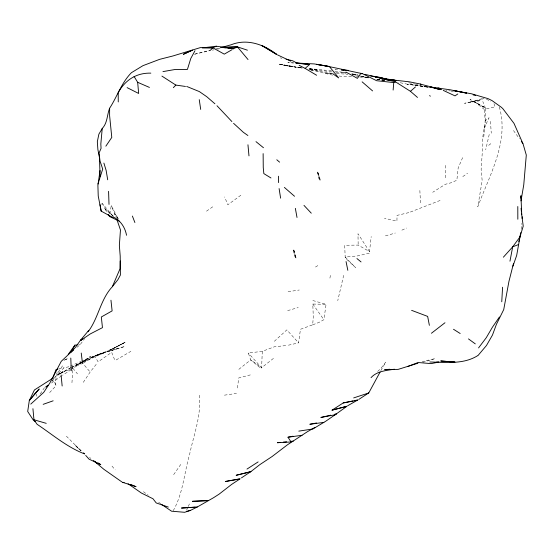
<?xml version="1.0" encoding="UTF-8"?>
<svg xmlns="http://www.w3.org/2000/svg" width="554" height="554" viewBox="0 0 554 554"><rect width="100%" height="100%" fill="white"/><g stroke="black" fill="none" stroke-linecap="round" stroke-linejoin="round"><path stroke-width="0.42" stroke-dasharray="2.77 2.08" d="M262.284 351.354L261.62 367.745L250.699 359.899L248.331 353.016L262.284 351.354L274.535 346.721L286.737 345.523M71.951 382.745L72.934 368.348L70.524 369.269M288.412 345.19L298.578 342.871L300.455 329.291L312.685 324.824L313.287 316.826L312.795 304.042L326.168 304.326L312.705 300.49M521.196 229.259L521.695 223.449M369.255 253.24L357.427 255.927L345.211 257.091L355.564 267.568L345.211 257.956L344.692 245.263L358.168 245.09L369.511 251.613L371.194 236.558M483.746 137.067L485.512 121.686M237.451 387.994L238.732 377.946L250.318 374.906M293.821 249.84L295.587 258.628L293.128 250.145L293.821 249.84L296.141 258.282L293.752 250.401L293.128 250.145M499.334 107.012C509.396 141.637 489.431 175.216 477.79 206.767L482.167 180.604L481.135 169.295L482.839 144.393L482.472 139.331L485.207 120.73L484.272 109.429L485.346 107.892L482.804 101.541M312.685 324.824L319.166 322.324L323.896 319.706L326.077 304.243M109.907 213.962L111.25 205.527L118.217 218.975M329.921 278.122L330.71 273.551M317.823 171.955L319.568 180.805L317.456 172.149L317.823 171.955L320.441 180.285L317.456 172.149M343.66 275.324L337.753 300.67M489.23 134.456L485.685 149.795M56.75 373.237L57.007 374.746L55.289 381.574L55.996 385.806L49.652 392.578M462.625 157.627L458.172 167.98L456.849 180.265L450.769 182.855L445.361 184.288L432.709 192.293M186.608 510.137L187.924 507.229M188.249 506.501L189.89 502.866M484.099 128.348L489.071 117.787L485.207 120.73M380.854 370.571L385.743 362.122L381.124 368.147L377.101 371.963M173.222 510.698C183.104 493.462 184.157 472.908 189.676 454.1C193.699 434.779 201.448 415.86 199.281 395.75L199.274 394.628M40.213 393.97L45.234 386.512M83.28 382.364L90.157 372.032L97.151 363.175M62.547 365.848L57.297 373.493L57.796 374.303M173.658 474.667L180.819 464.377M76.881 347.365L80.101 344.754L84.852 338.293M51.931 381.533L52.955 380.176L51.861 381.291M68.876 366.755L63.939 367.849L57.007 374.746M274.341 341.312L286.84 329.879L298.578 342.871M238.836 369.345L250.699 359.899L261.44 368.791M273.454 358.396L261.62 367.745L248.331 353.016M488.649 145.356L491.232 143.368M53.842 378.32L62.768 371.575L54.936 376.817M51.508 383.029L61.785 375.73M240.872 195.23L227.826 204.786L224.633 196.919M206.49 211.178L213.311 206.4M80.794 363.099L71.902 369.172M81.493 362.621L90.572 356.388L82.92 361.54M71.231 369.629L62.512 375.287M462.784 176.594L467.604 173.298M82.304 361.914L79.831 363.389L88.148 358.77L83.827 361.063M315.468 267.035L318.259 265.38M83.509 362.939L94.789 356.236L104.935 352.199L94.789 356.236L98.12 361.845L111.686 352.351L114.934 360.522M116.167 359.948L130.896 351.326M71.099 367.537L59.333 374.123L71.141 367.544M82.366 361.866L72.117 367.468L82.331 362.081M64.749 359.698L67.519 358.708L63.904 360.384M83.058 361.693L85.247 360.536L82.962 361.658M82.317 362.295L76.092 365.031L82.2 362.032M101.23 204.156L102.442 203.588L112.877 216.067M484.203 98.058L478.698 100.987L464.543 103.273L480.304 99.865L469.425 102.303L483.379 98.293M401.879 230.159L406.567 228.033M83.1 361.949L107.698 351.291L125.952 341.818L113.175 348.667L109.893 350.1L124.207 342.822L113.175 348.667L89.651 358.029L99.838 353.861M76.092 365.031L90.877 358.535M70.393 366.09L81.022 361.43M81.784 361.097L101.784 353.106M440.084 200.465L409.905 212.217M76.286 365.965L82.802 363.355L90.157 372.032M69.721 369.573L57.651 374.179L56.882 371.817M109.907 350.938L99.422 354.248L124.754 346.465L109.907 350.938L117.372 348.722M422.681 362.406L435.112 358.59L422.134 361.575M287.644 310.628L298.253 307.553M385.432 235.872L395.321 233.026M194.745 54.16L209.883 50.338M215.679 49.036L220.575 47.713M194.648 54.195L210.645 50.497M408.824 212.604L397.024 215.388L396.941 221.15L384.434 218.269M58.461 368.978L63.939 367.849M212.334 50.158L214.017 49.818M217.397 49.14L220.769 48.461M288.073 291.736L299.285 290.005M224.418 395.168L236.482 393.423M436.427 361.457L440.555 361.118M78.62 344.865L80.101 344.754M351.492 76.611L344.006 76.66L338.342 75.905M353.542 74.561L358.32 74.845M333.113 73.419L325.655 73.128L332.13 73.661M336.43 73.544L347.954 74.236M382.392 79.644L384.067 79.714M293.662 62.921L287.879 62.65L293.454 62.955M352.891 74.548L357.842 74.797M331.721 71.916L308.682 68.738M335.835 72.186L345.8 73.024M337.559 69.665L335.101 69.499L337.462 69.659M352.06 74.513L357.829 74.928M331.59 70.877L307.837 68.419M334.858 71.141L346.894 72.879M426.926 86.743L407.238 84.16L397.994 82.29M300.303 67.567L283.032 65.296L302.297 68.031M377.032 79.492L384.677 80.33M376.921 79.478L384.635 80.323M356.485 76.584L358.923 76.868M359.733 76.964L368.645 78.017M376.955 79.326L384.649 80.268M426.885 86.833L424.482 86.514L427.508 86.936M427.619 86.916L407.238 84.16L429.98 87.477M332.684 75.15L309.541 69.749M332.081 73.384L309.589 69.686M351.79 73.876L356.07 74.478M300.49 67.685L298.01 67.332L302.179 68.01M376.955 79.416L382.946 80.282M420.091 85.953L430.32 87.553M308.848 69.098L313.017 69.783L308.779 69.042M291.48 66.189L278.544 64.029L295.85 67.186L278.842 64.119L291.536 66.404M448.643 90.669L450.277 90.946M451.094 91.091L453.546 91.514M428.533 87.241L430.229 87.539M445.873 90.177L447.016 90.385M416.317 84.353L417.917 84.658M343.238 72.664L345.772 73.156M353.39 74.645L359.317 75.801M368.715 77.865L362.891 76.729L368.652 77.892M473.926 101.624L485.346 107.892L470.041 99.464L485.346 107.892L485.643 120.183M408.727 82.747L417.882 84.637M360.162 75.967L368.535 77.761M361 76.154L368.507 77.858M351.977 73.897L357.711 75.344M280.276 57.831L281.896 58.343M158.638 502.43L160.875 503.503M486.412 99.18L490.83 101.424M89.506 457.417L90.87 458.4M143.444 491.71L148.257 495.214M474.646 101.777L484.272 109.429L493.302 107.13L494.992 108.563M113.286 216.039L104.45 208.103L102.442 203.588M81.009 450.838L75.406 445.624L80.856 450.804M75.683 445.485L82.317 451.718M113.979 217.376L104.45 208.103L106.977 212.3M66.383 436.171L75.226 445.035M112.005 466.101L115.177 469.882M72.934 368.348L77.491 373.881M513.482 130.536L519.403 138.694M118.438 219.017L114.595 213.706L111.25 205.527M312.795 304.042L323.896 319.706M369.511 251.613L357.974 233.705L358.168 245.09M118.071 219.169L114.595 213.706L116.07 217.417M66.245 358.895L66.674 359.871M35.892 393.665L37.063 396.636M52.921 377.655L55.996 385.806M493.988 103.633L494.722 106.257M490.47 121.374L491.26 133.209M419.863 190.479L420.486 202.861M445.589 165.362L445.755 179.157M73.301 366.305L71.833 367.129L74.091 365.896L73.301 366.305M317.615 70.226L308.64 68.717L317.615 70.226"/><path stroke-width="0.83" d="M247.43 50.192L237.424 46.861L233.469 48.78L216.295 46.217L212.895 47.817L200.333 47.616L172.91 55.975L159.635 59.34L142.974 65.656L131.43 72.692C121.465 82.747 117.213 96.576 109.63 108.238L109.609 115.62L111.783 137.434L105.842 146.194M120.211 260.969L120.045 268.711L112.358 286.695C100.378 299.451 98.577 317.927 88.134 331.728M100.045 170.493L97.899 185.5L98.231 196.019L101.167 211.116L112.22 217.147L113.979 217.376C120.931 220.928 125.142 227.687 126.541 235.284M520.808 198.284L520.94 195.714L521.743 214.758L523.218 226.129L519.984 236.911L516.674 255.442L512.935 266.155M501.758 301.764L502.575 287.235M393.132 90.06L393.756 82.574L395.57 81.902L410.438 91.313L417.494 97.442M522.131 218.463L522.27 216.801M109.63 108.238C106.957 114.962 107.58 122.905 102.22 128.514L100.828 144.026L101.063 148.333L99.048 153.105L100.018 160.985L102.705 169.081L97.933 184.011M520.995 200.901L523.752 184.884L526.3 155.072L523.024 143.749L521.376 141.415M509.971 261.19L512.692 246.828L519.984 236.911M518.849 241.599L520.802 232.569M513.454 263.656L508.932 281.467L503.724 309.589L496.412 324.353L492.478 335.045L486.488 345.481L478.171 355.329M53.212 376.914L56.113 369.463L57.678 369.144M380.086 372.059L368.791 392.883M194.98 50.712L190.791 58.454L187.418 69.437L174.932 69.513L162.952 71.611M77.138 344.976L74.915 345.135L71.085 352.067L61.238 361.346L49.742 383.195L43.704 392.405L30.761 404.108M499.438 316.971L492.381 327.276L486.274 337.698L478.552 347.919M102.22 128.514L98.889 134.137L97.324 141.706L97.885 149.538L99.45 157.495L100.101 176.518M51.55 379.712L52.921 377.655M68.197 354.456L74.915 345.135M112.358 286.695L117.933 279.632L120.398 275.054L120.197 256.052L119.359 245.346L120.46 229.958L116.949 219.647M88.785 330.322L80.33 340.447L75.275 347.58L71.085 352.067L73.661 349.976M503.371 257.201L512.692 246.828L518.662 244.508M173.354 87.664L175.847 85.081L185.458 86.452M210.451 50.213L212.895 47.817L224.266 54.147L232.001 49.708M299.16 65.324L305.122 68.398L309.554 64.52L296.639 62.927L292.754 60.788L286.099 59.209M410.438 91.313L415.472 86.943M48.032 385.203L45.809 387.038L47.651 385.792M371.035 377.641C376.949 371.083 386.249 370.543 394.427 369.206M431.414 333.266L444.98 322.747M82.401 339.027L80.33 340.447L81.978 339.526M457.805 93.965L455 95.877L443.262 90.385M52.803 378.244L34.431 389.961L29.307 400.5L27.7 411.49L33.205 419.932L35.096 421.587M250.103 471.779L236.149 475.29L250.699 471.766L259.819 464.647L272.139 456.489L287.436 444.814L307.297 431.774L314.859 427.439M241.447 477.88L250.92 471.572M150.833 73.135C136.242 72.754 125.135 80.171 118.21 92.615L118.258 101.936M358.847 399.399L368.715 392.959M346.679 406.38L332.054 410.154L343.21 402.938L353.043 400.902M246.987 469.079L258.129 461.911M239.522 479.044L225.319 481.502L240.221 478.753L231.634 484.418L219.086 494.161L213.588 497.686L197.3 506.986L190.597 510.338L184.648 512.298L171.574 511.204L161.429 504.341M347.67 405.763L357.953 399.884L354.678 400.563M477.804 355.585C463.553 364.608 445.866 362.288 429.828 361.997M407.986 366.409L418.083 362.51L431.151 363.618L438.747 362.081M43.17 404.344L53.149 400.812M417.931 363.223L398.181 369.373L384.663 369.677L389.794 369.248M353.66 397.924L368.659 392.994M186.726 511.384L190.597 510.338M222.209 47.27L231.219 44.749C246.89 38.392 263.939 44.396 276.584 54.361L261.862 45.518L276.778 54.465M332.054 410.154L347.039 406.2L335.156 414.752L320.87 417.453L330.71 415.181M334.817 414.233L336.458 413.852L325.8 421.199L312.906 428.983L298.8 431.123M280.739 442.39L277.388 442.722L291.051 441.974L287.997 437.224L293.052 436.192M316.556 422.979L309.838 424.274L323.861 422.39M343.21 402.938L357.496 400.23M287.997 437.224L302.034 435.299M216.295 46.217L202.328 47.914L212.895 47.817M393.756 82.574L376.63 80.711L362.344 73.62L360.564 73.82L357.399 78.349L345.973 72.075M283.246 442.134L286.598 441.801M290.781 441.386L293.295 441.129M197.3 506.986L181.428 508.06L195.126 507.187M227.14 47.36L237.424 46.861L248.026 59.555M208.193 500.574L192.432 501.322L206.046 500.726M220.52 47.305L237.424 46.861M326.908 66.535L329.429 66.542L338.653 77.913L333.009 73.883M386.526 79.824L394.905 80.192L386.221 79.326L388.416 79.707L375.183 76.826L389.697 80.046M296.141 63.038L314.312 63.925L329.429 66.542L316.369 64.333C331.888 66.764 346.977 70.573 362.344 73.62M420.396 84.111L440.887 89.492L434.301 88.169M295.843 63.094L309.554 64.52M394.905 80.192L409.191 81.798L420.901 84.139M341.673 69.936L348.244 70.365M341.396 69.929L343.764 70.088M431.005 87.117L450.277 89.803L466.579 93.134L454.245 90.711M223.754 47.672L226.184 47.949M227.805 48.136L233.469 48.78M432.66 87.532L435.236 87.83M437.812 88.128L439.53 88.328L437.923 88.121M124.131 482.486L122.441 482.292L136.049 486.689L130.571 484.404M430.541 87.2L435.465 87.816M370.418 75.877L378.126 76.958L389.684 80.005M395.951 80.552L381.623 78.024L389.24 80.108M434.468 88.28L441.247 89.464L434.481 88.148M454.232 90.704L471.565 93.799L488.019 98.633L491.973 100.551L501.259 107.213L502.817 108.632L514.015 123.41L522.858 143.458M473.102 94.893L475.623 95.413M364.975 74.319L395.57 81.902M430.853 87.137L433.235 87.74M32.928 408.693L33.96 419.766L46.245 423.346M168.319 507.076L156.214 502.935L152.98 498.759L141.388 493.032L128.064 483.753M411.601 310.337L427.653 316.403L429.371 325.343M186.698 86.438L199.35 91.583L206.753 96.701L214.917 103.785M134.082 76.445L137.662 82.304L149.448 87.428M277.457 54.853L290.802 61.169M119.373 221.219L109.505 216.496L108.238 214.398M84.125 453.733C66.688 446.926 52.415 434.495 37.09 424.288L33.96 419.766M127.108 87.629L138.666 93.467L137.662 82.304M305.122 68.398L316.625 75.261M270.961 177.979L263.829 173.596L263.254 167.55L263.129 153.617M97.926 462.853L100.759 464.612L89.069 459.176L85.704 455.409M161.92 76.099L175.847 85.081M453.511 329.27L460.187 333.508M247.894 135.508L243.351 132.309L233.58 123.327M121.804 481.89L103.84 469.286L93.494 460.533M468.462 338.896L475.297 343.882M94.561 461.323L96.971 463.276M255.983 141.644L263.475 147.745M356.942 258.559L361.049 261.931M276.799 159.767L279.597 162.163M362.129 81.853L372.586 90.918M284.389 187.418L294.534 196.275M83.522 452.853L84.734 453.982M231.884 121.555L216.974 105.738M429.641 95.53L430.313 96.223M303.98 205.382L311.286 213.186M132.392 216.053L134.892 222.535M103.889 163.07L106.126 170.39L107.698 179.78M80.69 340.475L90.274 333.93L102.462 327.643L101.32 316.985L112.123 310.884L110.959 300.22M346.056 261.55L347.829 270.324M295.351 208.359L297.013 217.48M100.025 204.724L101.167 211.116M279.105 188.575L280.615 198.166M199.246 99.637L200.7 109.408M81.244 353.05L82.498 363.445M521.065 208.283L521.404 211.524M521.57 213.145L521.743 214.758M61.099 375.01L62.159 386M247.957 144.767L248.981 155.882M70.787 358.078L71.3 370.785M109.013 204.398L108.577 191.338M278.482 176.214L278.6 182.605M517.796 206.51L517.831 219.232M35.124 393.472L29.307 400.5L39.223 388.97L35.124 393.472M186.296 52.838L183.381 54.313L192.404 50.172L186.296 52.838M454.855 362.053L440.846 360.986L454.855 362.053M434.087 87.774L432.487 87.567L434.087 87.774"/></g></svg>
